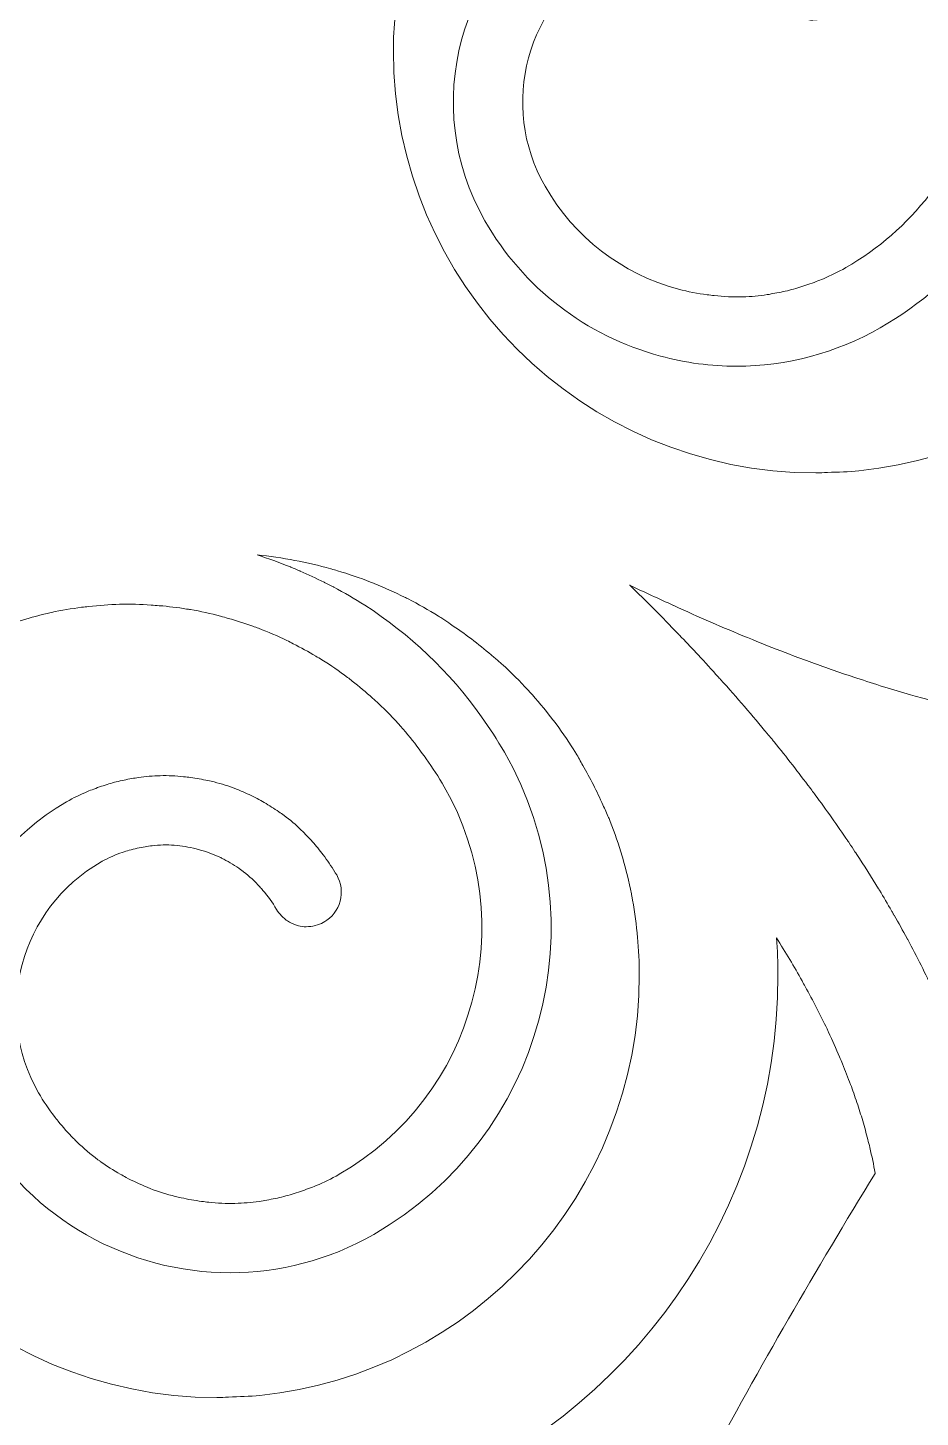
# Model space of a CAD drawing. Header units: millimetres. Extents: x -416 to 1516, y -417 to 43.
# Drawn here: x 455.05 to 467.93, y -61.11 to -41.05 of the extents above; entities that cross this region are included whole.
import ezdxf

# ---------------------------------------------------------------- set-up
doc = ezdxf.new("R2010")
doc.units = ezdxf.units.MM
doc.header["$MEASUREMENT"] = 0
doc.layers.add('Layer 3', color=7, linetype='Continuous')

msp = doc.modelspace()

# ---------------------------------------------------------------- linework, layer by layer
at = {"layer": 'Layer 3', "lineweight": 0}
for points, knots in [([(463.7676437913932, -36.29253618111905), (463.7693232754422, -36.29251464927226), (463.7710027594913, -36.29270843589331), (463.7726391798468, -36.29268690404653), (463.920433776164, -36.29145958877991), (464.0677116081584, -36.2981129294358), (464.2143434847494, -36.30922336237573), (464.2629623947849, -36.31292684002237), (464.3112798589656, -36.31912801189582), (464.3596834505333, -36.324166464043), (464.460840066719, -36.33458787788588), (464.561566045969, -36.34750698595557), (464.6616460698155, -36.36367740288946), (464.7156479415468, -36.37244086453006), (464.7694775585038, -36.38202253634842), (464.8231349206866, -36.39244395019129), (464.9208895050805, -36.41143503905374), (465.0178689429903, -36.43380662786107), (465.1142885528837, -36.45826680580635), (465.1639409915649, -36.47086293617429), (465.2138948761011, -36.48227481496918), (465.2631166778466, -36.49629204722479), (465.3933843508826, -36.5332406963041), (465.5220586672567, -36.5752062656838), (465.6490965632752, -36.62190884135572), (465.6503023466951, -36.62236101013816), (465.6515081301149, -36.6226839878399), (465.6527139135347, -36.62313615662234), (465.6866911677581, -36.63566769144993), (465.7198502118036, -36.64964186001198), (465.7534829564783, -36.66294854132376), (465.7571864341249, -36.66441270690498), (465.7608037843844, -36.66611372280083), (465.7645072620311, -36.66759942022884), (465.8642427763291, -36.70721801830921), (465.9634615263043, -36.74806393165621), (466.0606993463755, -36.7936683831422), (466.1143567085583, -36.81881758018453), (466.1662915229984, -36.84756259563958), (466.2191306750034, -36.87454199965844), (466.2899704509189, -36.9103063971647), (466.3605087809793, -36.94647989975982), (466.4296260091522, -36.98575398829166), (466.4864270209652, -37.01813788585302), (466.5417638671971, -37.05336398718969), (466.5974452229774, -37.08792260127611), (466.660145960809, -37.12659379809804), (466.7225452527856, -37.16588941847667), (466.7836956976487, -37.20742435092071), (466.8401521999132, -37.24583716558124), (466.8952737276772, -37.28629550568615), (466.9503091280541, -37.32701222795244), (467.0079714137385, -37.36960222088884), (467.0649016166323, -37.41320421062404), (467.1209274819611, -37.45827036594046), (467.1754461180152, -37.50221686522418), (467.2291896075851, -37.54732608423417), (467.2820718232837, -37.593641086664), (467.3352985485308, -37.64032213048913), (467.3874917451323, -37.68842427620194), (467.4389959226368, -37.73749535501996), (467.4905862275284, -37.78658796568477), (467.5419612139522, -37.83596049035776), (467.5917859074077, -37.8874000723219), (467.6408785180724, -37.93830135811646), (467.6884638994625, -37.99114051012148), (467.7356617076104, -38.04438876721537), (467.7838499807103, -38.09845523448701), (467.8325119544394, -38.1519618737423), (467.8787192976354, -38.20835378046648), (467.9250988956056, -38.26521938781989), (467.9692822452039, -38.32447503016618), (468.0132502763344, -38.38394599098031), (468.0564431609807, -38.44147908558399), (468.1009710201275, -38.49759107829999), (468.1420537837892, -38.55732042127551), (468.1861510060004, -38.62135613360759), (468.2266739416456, -38.68885847327171), (468.2679289600815, -38.7557579212259), (468.3026813607889, -38.81141774515947), (468.3395438824811, -38.86503204364867), (468.3724445443652, -38.92243594717164), (468.9172863953575, -39.87224877245502), (469.0597410936726, -40.97726314934891), (468.7734536588483, -42.0340461894493), (468.4871662240241, -43.09082922954968), (467.806587610913, -43.97294592854791), (466.8567747856296, -44.5176155247659), (466.8552244926612, -44.51854139417757), (466.8535019449186, -44.51920888142783), (466.8519085882567, -44.52011321899271), (466.7483404052313, -44.57930426579866), (466.6419730821243, -44.63085150699671), (466.5340554660488, -44.67768327374932), (466.4991738742606, -44.69282016203764), (466.4636032633754, -44.70537322871202), (466.4282910346516, -44.71921820619337), (466.3513362142498, -44.74940585538287), (466.273692374751, -44.77711734219235), (466.1951011339938, -44.80106075581484), (466.1550949626713, -44.81324778109391), (466.1149596002682, -44.82463812804201), (466.0745658557036, -44.83518873296559), (465.9949841499943, -44.85603156065135), (465.914713425188, -44.87310631515012), (465.8339259360589, -44.88759724803495), (465.7974940513024, -44.89414292945693), (465.7613205487073, -44.90195898983909), (465.7246302817894, -44.90719122860731), (465.608272181775, -44.92383534617043), (465.4911819989701, -44.93580705298167), (465.3734889244553, -44.93931674400726), (465.373316669681, -44.93933827585405), (465.3732305422939, -44.93933827585405), (465.3731444149067, -44.93933827585405), (465.2351252770289, -44.94338626304922), (465.0965463111347, -44.93505343834427), (464.9580965363212, -44.9208639513144), (464.9250236196629, -44.9174834513695), (464.8919076393109, -44.91350005971468), (464.8587916589589, -44.90906449927742), (464.7202126930648, -44.89043945181029), (464.5818059819449, -44.86589314647788), (464.4446050542448, -44.82870764708397), (463.6250168383038, -44.60684349783387), (462.9408208749332, -44.07888261471934), (462.5182799136673, -43.34232119997292), (461.8478643322377, -42.17374481137617), (462.2531798160774, -40.67736758735791), (463.4215839498999, -40.00695200592829), (463.4268377205148, -40.00391601553191), (463.4324790643719, -40.00219346778929), (463.4377758986805, -39.99922207293326), (463.5317839417343, -39.94657670754929), (463.6288064433376, -39.90474032925029), (463.727206983135, -39.86996639669604), (463.7607105367291, -39.8581238809655), (463.7946016635652, -39.84914510085706), (463.8284497267078, -39.8393265787241), (463.904371018464, -39.81734256315885), (463.980809074543, -39.80016014942617), (464.0578069586384, -39.78820997446171), (464.0909660026839, -39.78306386308062), (464.1240389193423, -39.77701341413465), (464.1572840907749, -39.77367597788331), (464.2639097960434, -39.76306077741938), (464.3708369471669, -39.75856062144178), (464.4767305696447, -39.76633361813037), (464.4770750791932, -39.76635514997716), (464.4773765250482, -39.76631208628359), (464.4777210345968, -39.76633361813037), (464.583873039236, -39.7741927422061), (464.6883455598262, -39.79423889156089), (464.791267787448, -39.81990485292601), (464.8129718890051, -39.82530934646849), (464.8346759905622, -39.83047698969637), (464.8561217099578, -39.83665662972304), (464.9556849694816, -39.86533704963774), (465.0531811717141, -39.90116604268434), (465.146887768913, -39.94610300692007), (465.1619600616609, -39.95331617559231), (465.1762141442312, -39.96212270092648), (465.1910711185113, -39.96974497468759), (465.2765094865455, -40.01360534658418), (465.3586750138687, -40.06420518652379), (465.436964808771, -40.1213076441918), (465.4506590633248, -40.13129842109903), (465.4650423369758, -40.1401049464332), (465.4784782093682, -40.15048329658251), (465.5618495201113, -40.2148850503099), (465.6394502959166, -40.28789954275042), (465.7117973011068, -40.36717980260473), (465.7269557212419, -40.38380238832106), (465.7413820585864, -40.40132931160227), (465.7559806507051, -40.41861938456886), (465.8277247641855, -40.50330413796566), (465.8951625083092, -40.5930704072032), (465.9522649659772, -40.69269826226727), (465.9721603924045, -40.72734300374081), (465.9963621881884, -40.7576813758578), (466.0225449138763, -40.78558664928832), (466.030210251331, -40.79372568737222), (466.0386076715763, -40.80044362356846), (466.0466605822731, -40.80797976994244), (466.0665560087004, -40.82649715817566), (466.0872265816119, -40.8433565942066), (466.1095335748789, -40.85819203663996), (466.1197827339475, -40.86501763207011), (466.129945765629, -40.87134799502426), (466.1406255616333, -40.87737691212345), (466.1638799561587, -40.89051133866096), (466.1879525608619, -40.90134185759271), (466.2128864394364, -40.91057901986254), (466.2227910889565, -40.91423943381562), (466.2322651015409, -40.9186534624061), (466.2423420058353, -40.92168945280248), (466.2777403619462, -40.93234771695997), (466.3139569282349, -40.94007764995499), (466.3509486410078, -40.94270453526249), (466.3509486410078, -40.94270453526249), (466.3509486410078, -40.94270453526249), (466.3509917047014, -40.94270453526249), (466.393064933315, -40.94569746196531), (466.4354396077835, -40.94134802891518), (466.4776420274778, -40.93346737299267), (466.4893553521277, -40.93131418831439), (466.500724167229, -40.92875189854723), (466.5123513644917, -40.92571590815086), (466.5516254530236, -40.91542368538867), (466.5903397135391, -40.9014925805202), (466.627417553699, -40.88097273053618), (466.6301736300873, -40.87948703310816), (466.6331880886369, -40.87925018279355), (466.6358580376379, -40.87769988982519), (466.875464428637, -40.74024057996372), (466.9581467202831, -40.43466061042206), (466.8208596651958, -40.1952264741972), (466.8125914360313, -40.18084320054628), (466.8020408311077, -40.16869923896077), (466.7935572834753, -40.1545097519309), (466.74192391489, -40.06790866417043), (466.6862425591097, -39.98522637252444), (466.6271161078441, -39.90611836744439), (466.6016654649468, -39.87207651768076), (466.5750090386297, -39.8397141519662), (466.5482664849255, -39.80709340409024), (466.4977097086794, -39.74544772675105), (466.4449566840615, -39.68660118949362), (466.3900935384589, -39.63010162353552), (466.3634371121418, -39.60269158258101), (466.3377280870831, -39.57437720406161), (466.3101242595076, -39.54819447837371), (466.2305856174918, -39.47263922801282), (466.1477741347651, -39.4015195380892), (466.061043855924, -39.33636416972441), (466.0371004423015, -39.31840660950755), (466.0117789904849, -39.30307593459818), (465.9873618762332, -39.28593658455907), (465.9181585206733, -39.2372961426767), (465.8473618084514, -39.19160556380357), (465.7744980389384, -39.14951080334318), (465.7409083579572, -39.13011060939186), (465.7071464222017, -39.11150709377151), (465.6728677221235, -39.09352800170787), (465.5968172392866, -39.05362948961931), (465.5192164634813, -39.0175636462581), (465.4401515220948, -38.98472757991431), (465.4152607072139, -38.97439229345856), (465.3911450388172, -38.96231292741341), (465.3659527780813, -38.95268819190149), (465.2635903784758, -38.91352176260356), (465.159074794192, -38.88107326950186), (465.0530089169399, -38.8538354833216), (465.022562885589, -38.84601942293944), (464.9917723446896, -38.84037807908235), (464.9610679311773, -38.83357401549898), (464.8786009579991, -38.81525041388681), (464.7954880294175, -38.8004795669938), (464.7115999543516, -38.789455261441), (464.6784409103061, -38.78510582839087), (464.645540248422, -38.78049801317935), (464.6122089496022, -38.77731129985549), (464.3958569531285, -38.75655459955686), (464.1767488802666, -38.75965518549359), (463.9585451449696, -38.78904615635213), (463.9265488206503, -38.79335252570869), (463.8948970058796, -38.79996280267101), (463.8629868089475, -38.80538882806028), (463.7885727464661, -38.81800649027501), (463.7145893209203, -38.83312184671654), (463.640864277536, -38.85181148972402), (463.6051214118765, -38.86087639721958), (463.569679992072, -38.87065185565898), (463.5341524448804, -38.881159396889), (463.4608149747381, -38.9028204347525), (463.3882526510801, -38.92814188656909), (463.3160779006641, -38.95602562815283), (463.2848997865225, -38.96806193050442), (463.2535494176068, -38.97889244943617), (463.2226296856267, -38.99211300336082), (463.1212146872796, -39.03545661093462), (463.0208332175782, -39.0833434381796), (462.9228202510228, -39.13947696274239), (461.2762368638476, -40.08446665434641), (460.7050400323932, -42.19303734609358), (461.6496852144487, -43.839792988043), (462.2052068614452, -44.80820932894673), (463.1045490378697, -45.50222381445031), (464.1820026508816, -45.79402340205097), (464.5456324793497, -45.89255313292912), (464.91460220582, -45.94112897927113), (465.2813326202248, -45.94112897927113), (465.2813756839184, -45.94112897927113), (465.281418747612, -45.94112897927113), (465.281418747612, -45.94112897927113), (465.2814618113055, -45.94112897927113), (465.2815048749991, -45.94112897927113), (465.2815048749991, -45.94112897927113), (465.2816771297734, -45.94112897927113), (465.2818493845476, -45.94110744742435), (465.2820216393219, -45.94110744742435), (465.2821938940962, -45.94110744742435), (465.2823661488704, -45.94112897927113), (465.2824522762575, -45.94112897927113), (466.0028217422233, -45.94112897927113), (466.7140617051531, -45.75319902055076), (467.3555384845066, -45.38509056795181), (468.5370339811731, -44.70726803122891), (469.3836661966732, -43.6101773739511), (469.7398890698481, -42.29552893677976), (470.0959396882486, -40.98088049960842), (469.9188617803068, -39.60628740099374), (469.2410392435839, -38.42479190432731), (469.1383753981234, -38.24573306648144), (469.0255485209815, -38.07636355968785), (468.9082430197087, -37.91164493179934), (468.9048840516106, -37.90695098920069), (468.9015250835125, -37.90234317398917), (468.8981661154144, -37.89764923139052), (468.897606287398, -37.89687408490633), (468.8970464593817, -37.89609893842215), (468.8964866313653, -37.89532379193797), (468.8782276252935, -37.86987314904069), (468.8602700650766, -37.84425025136914), (468.8417526768434, -37.81914411802038), (468.8412359125206, -37.81847663077011), (468.840805275585, -37.81780914351985), (468.8402885112621, -37.81714165626958), (468.8378769444225, -37.81386881555859), (468.8355515049699, -37.81048831561369), (468.8331399381303, -37.80723700674949), (468.7160066916318, -37.64983920676713), (468.593447419744, -37.49847032388397), (468.4640840842729, -37.3550036287701), (468.4617586448203, -37.35241980715616), (468.4592609505935, -37.35002977216327), (468.456935511141, -37.3474890142429), (468.4565910015925, -37.34710144100081), (468.4562034283504, -37.34671386775872), (468.4558158551083, -37.34632629451662), (468.4424661101029, -37.3315769794704), (468.4284273460005, -37.31777506568262), (468.4149484099145, -37.30317647356387), (468.4140440723496, -37.30220754045865), (468.4130966710912, -37.30130320289377), (468.4122353972199, -37.30033426978854), (468.4074122635406, -37.29536041318171), (468.4026752572483, -37.29038655657488), (468.3979382509561, -37.28532657258092), (468.277101526811, -37.15551106832735), (468.1515277963736, -37.03172448117297), (468.0213893144183, -36.91398834296455), (468.0162216711904, -36.90938052775303), (468.0112262827368, -36.9046650533076), (468.0061447668961, -36.89997111070895), (468.005455747799, -36.89934668715224), (468.004766728702, -36.89870073174876), (468.0040777096049, -36.89805477634528), (467.9888331620827, -36.88440358548497), (467.9743206973511, -36.8699557162937), (467.9589469587481, -36.85645524836088), (467.9586024491996, -36.85613227065914), (467.9582579396511, -36.8558092929574), (467.9579134301026, -36.85548631525565), (467.9558463728114, -36.85363457643233), (467.9538654429074, -36.8516751783751), (467.9517983856163, -36.84984497139856), (467.8084824134298, -36.72418511357407), (467.6595681610799, -36.60672888937383), (467.5065197941477, -36.49566762366809), (467.5037637177595, -36.49366516191729), (467.5009215139842, -36.49179189124719), (467.498165437596, -36.48978942949638), (467.4977778643538, -36.48950951548821), (467.4973902911118, -36.48922960148003), (467.4969596541761, -36.48894968747185), (467.4703462915526, -36.46967868460124), (467.4433884193805, -36.45113976452124), (467.4165166745955, -36.43232093043306), (467.4158276554985, -36.43184722980384), (467.4151386364014, -36.43135199732784), (467.4144496173044, -36.43087829669862), (467.4112629039805, -36.42868204832676), (467.4081623180438, -36.42644273626135), (467.4049756047199, -36.4242464878895), (467.2464150850113, -36.31393883682117), (467.0849262341403, -36.20856197866608), (466.9177529757185, -36.11388644836206), (466.7488571695541, -36.01826351679959), (466.574879847549, -35.9334495723221), (466.3984909587042, -35.85408318508066), (466.3964239014131, -35.85315731566899), (466.3943568441219, -35.85238216918481), (466.3922897868308, -35.85145629977315), (466.3919022135887, -35.85128404499889), (466.391471576653, -35.85111179022463), (466.3910840034109, -35.85093953545037), (466.3444029595858, -35.82998904853069), (466.2971190240507, -35.81110561890217), (466.25000734329, -35.79131785170876), (466.2495767063543, -35.7911455969345), (466.2492321968058, -35.79097334216024), (466.2488015598701, -35.79080108738597), (466.2460454834819, -35.78963836765971), (466.2432894070937, -35.78845411608665), (466.2405333307055, -35.78729139636037), (466.1084139188462, -35.73210527305603), (465.9748303414056, -35.6815269649632), (465.8394380888353, -35.63547034469477), (465.83659588506, -35.63450141158955), (465.8337536812846, -35.6335540103311), (465.8308253501222, -35.63258507722588), (465.8303947131865, -35.6324343542984), (465.8299210125573, -35.63228363137092), (465.829447311928, -35.63213290844344), (465.7800963191019, -35.61542419533998), (465.7311759632113, -35.59796186759912), (465.6814804608366, -35.58248046976227), (465.6813082060623, -35.58243740606871), (465.6811359512881, -35.58235127868158), (465.6809636965138, -35.58230821498801), (465.6796717857068, -35.58192064174592), (465.678466002287, -35.58142540926992), (465.67717409148, -35.58103783602782), (465.4929476104063, -35.52384925097268), (465.3070847089771, -35.47230200977463), (465.1183796037725, -35.43208051998434), (465.5401884822478, -35.3394289832779), (465.9767251439225, -35.28723578667636), (466.425879467812, -35.28719272298279), (466.48298192548, -35.28719272298279), (466.5383187717118, -35.29419057318721), (466.5950336561377, -35.29576239800236), (466.7469623670372, -35.29998263997179), (466.8991494600982, -35.30357845838451), (467.0481498398352, -35.3187584103664), (467.1850493216803, -35.33271104708166), (467.3185037080402, -35.35777411673686), (467.4526040498035, -35.38066246986698), (467.5189221378946, -35.39200975312152), (467.587091964809, -35.39786641544645), (467.652721033803, -35.41132381968571), (467.8275596296794, -35.44719587642587), (467.9984794294414, -35.49348934700892), (468.1675905540736, -35.54402459140817), (468.1902420568891, -35.55078559129797), (468.2139701520438, -35.55476898295279), (468.2365355274721, -35.56178836500399), (470.717004276852, -36.33501851482153), (472.5227510754457, -38.65298641653154), (472.5227510754457, -41.3846456904797), (472.5227510754457, -44.53647742254765), (470.1187634458384, -47.13756757760484), (467.0481498398352, -47.450532970593), (466.8991494600982, -47.46571292257489), (466.7470054307308, -47.4693302728344), (466.5950336561377, -47.47352898295705), (466.5383187717118, -47.47510080777219), (466.4829388617864, -47.48209865797661), (466.4258364041184, -47.48209865797661), (463.0640691659181, -47.48175414842808), (460.3290939875653, -44.74649905606719), (460.3290939875653, -41.3846456904797), (460.3290939875653, -41.2107760277085), (460.3390847644725, -41.0392748680834), (460.3534680381235, -40.8690440874185), (460.3569992609958, -40.82647562632888), (460.361047248191, -40.78403635631996), (460.3655258723218, -40.74170474554495), (460.3832681140709, -40.57349795847763), (460.4053167251765, -40.40654001852371), (460.4365809667051, -40.24266113265973), (460.4483804187421, -40.18047715915097), (460.4638833484257, -40.11964969198953), (460.4776637303667, -40.05815473757782), (460.5185742392541, -39.87498331699644), (460.5649969009178, -39.69383589001265), (460.6219271038116, -39.51725321454681), (460.6599954089236, -39.3995170763384), (460.7015088095208, -39.28337429479191), (460.7463811782162, -39.16886793360092), (460.7977131009465, -39.03793277331464), (460.8546433038402, -38.9098398168037), (460.9145879652835, -38.78346940803538), (460.933277608291, -38.74406612842283), (460.953603671654, -38.70561025006873), (460.9731545885328, -38.66665913923863), (461.0169934285826, -38.57915371391328), (461.0624686889878, -38.49263875353994), (461.1103555162329, -38.40756642690106), (461.1341266750811, -38.36534247535996), (461.1583284708649, -38.32344150152061), (461.1831331583588, -38.28184197353622), (461.2330009155077, -38.19795389847039), (461.2851941121093, -38.11561611637291), (461.3389376016792, -38.03437645846137), (461.3626226331403, -37.99852593356798), (461.3855325181172, -37.96215864435182), (461.4099926960624, -37.92682488378122), (461.5679503240611, -37.6987380308109), (461.7408941174207, -37.48193386555477), (461.9276182927213, -37.27774736251337), (461.9565570947973, -37.24605248404907), (461.9868739350675, -37.21562798454496), (462.0165017562407, -37.18455752963736), (462.0835088634288, -37.11427758173826), (462.151894008811, -37.04531107649292), (462.2221739567101, -36.97826090561124), (462.256883293724, -36.9451233934125), (462.2920232676735, -36.91239498630262), (462.3275077511716, -36.88007568428163), (462.3993379920391, -36.81472652929579), (462.4728907806492, -36.75140136790755), (462.5477354800662, -36.68947577656018), (462.5808945241117, -36.66202267191209), (462.6135368038345, -36.63390208001374), (462.6472987395899, -36.60715952630949), (462.7558192473753, -36.52113979841216), (462.866492939839, -36.43770389212877), (462.9807839825621, -36.35909111952472), (463.2424389846668, -36.31693176352398), (463.5054720249657, -36.29492621611194), (463.7676437913932, -36.29253618111905)], [0, 0, 0, 0, 1, 1, 1, 2, 2, 2, 3, 3, 3, 4, 4, 4, 5, 5, 5, 6, 6, 6, 7, 7, 7, 8, 8, 8, 9, 9, 9, 10, 10, 10, 11, 11, 11, 12, 12, 12, 13, 13, 13, 14, 14, 14, 15, 15, 15, 16, 16, 16, 17, 17, 17, 18, 18, 18, 19, 19, 19, 20, 20, 20, 21, 21, 21, 22, 22, 22, 23, 23, 23, 24, 24, 24, 25, 25, 25, 26, 26, 26, 27, 27, 27, 28, 28, 28, 29, 29, 29, 30, 30, 30, 31, 31, 31, 32, 32, 32, 33, 33, 33, 34, 34, 34, 35, 35, 35, 36, 36, 36, 37, 37, 37, 38, 38, 38, 39, 39, 39, 40, 40, 40, 41, 41, 41, 42, 42, 42, 43, 43, 43, 44, 44, 44, 45, 45, 45, 46, 46, 46, 47, 47, 47, 48, 48, 48, 49, 49, 49, 50, 50, 50, 51, 51, 51, 52, 52, 52, 53, 53, 53, 54, 54, 54, 55, 55, 55, 56, 56, 56, 57, 57, 57, 58, 58, 58, 59, 59, 59, 60, 60, 60, 61, 61, 61, 62, 62, 62, 63, 63, 63, 64, 64, 64, 65, 65, 65, 66, 66, 66, 67, 67, 67, 68, 68, 68, 69, 69, 69, 70, 70, 70, 71, 71, 71, 72, 72, 72, 73, 73, 73, 74, 74, 74, 75, 75, 75, 76, 76, 76, 77, 77, 77, 78, 78, 78, 79, 79, 79, 80, 80, 80, 81, 81, 81, 82, 82, 82, 83, 83, 83, 84, 84, 84, 85, 85, 85, 86, 86, 86, 87, 87, 87, 88, 88, 88, 89, 89, 89, 90, 90, 90, 91, 91, 91, 92, 92, 92, 93, 93, 93, 94, 94, 94, 95, 95, 95, 96, 96, 96, 97, 97, 97, 98, 98, 98, 99, 99, 99, 100, 100, 100, 101, 101, 101, 102, 102, 102, 103, 103, 103, 104, 104, 104, 105, 105, 105, 106, 106, 106, 107, 107, 107, 108, 108, 108, 109, 109, 109, 110, 110, 110, 111, 111, 111, 112, 112, 112, 113, 113, 113, 114, 114, 114, 115, 115, 115, 116, 116, 116, 117, 117, 117, 118, 118, 118, 119, 119, 119, 120, 120, 120, 121, 121, 121, 122, 122, 122, 123, 123, 123, 124, 124, 124, 125, 125, 125, 126, 126, 126, 127, 127, 127, 128, 128, 128, 129, 129, 129, 130, 130, 130, 131, 131, 131, 132, 132, 132, 133, 133, 133, 134, 134, 134, 135, 135, 135, 136, 136, 136, 137, 137, 137, 138, 138, 138, 139, 139, 139, 140, 140, 140, 141, 141, 141, 142, 142, 142, 143, 143, 143, 144, 144, 144, 145, 145, 145, 146, 146, 146, 147, 147, 147, 148, 148, 148, 149, 149, 149, 150, 150, 150, 151, 151, 151, 152, 152, 152, 153, 153, 153, 154, 154, 154, 155, 155, 155, 156, 156, 156, 157, 157, 157, 158, 158, 158, 159, 159, 159, 160, 160, 160, 161, 161, 161, 162, 162, 162, 163, 163, 163, 164, 164, 164, 165, 165, 165, 166, 166, 166, 167, 167, 167, 168, 168, 168, 169, 169, 169, 170, 170, 170, 171, 171, 171, 172, 172, 172, 173, 173, 173, 174, 174, 174, 174]), ([(453.8226005267354, -50.10517282859905), (453.8485248702618, -50.0955911567807), (453.8743630864012, -50.08516974293781), (453.899167773895, -50.07093719221438), (453.9068331113497, -50.06654469547069), (453.9147568309658, -50.06292734521117), (453.9224221684204, -50.05857791216105), (454.0519146949723, -49.98513278278487), (454.1836465335895, -49.9194606500973), (454.3165410919331, -49.85818101415342), (454.3527576582217, -49.84147230104995), (454.3889311608169, -49.82461286501901), (454.4253630455734, -49.80880848948043), (454.562607036967, -49.74927293312596), (454.701099875474, -49.69503421108006), (454.8409276884817, -49.64807325324674), (454.8699526179449, -49.63834085850091), (454.8992359295695, -49.63024488411057), (454.9283469864199, -49.62102925368753), (455.0549111818092, -49.58100155051829), (455.1822505236827, -49.54588310841552), (455.3102358209598, -49.51588924584706), (455.3384856039389, -49.50925743703796), (455.3666061958372, -49.50152750404293), (455.3949421062034, -49.49539092770983), (455.5392916070354, -49.4641051543344), (455.6844162543515, -49.43979569931661), (455.8297562201354, -49.42099839707522), (455.8637334743588, -49.41658436848474), (455.8976676648884, -49.41305314561236), (455.9316879828053, -49.40930660427215), (456.0805161077681, -49.39302852810435), (456.229430360118, -49.38084150282527), (456.3782154213872, -49.37735334364645), (456.379722650662, -49.37731027995289), (456.3812298799368, -49.37715955702541), (456.3827371092116, -49.37711649333185), (456.5331155271428, -49.37371446154016), (456.6830202444447, -49.37914048692943), (456.832494324811, -49.38859296766709), (456.8722851776656, -49.39109066189389), (456.9119899031331, -49.39434197075809), (456.9516946286006, -49.39776553439656), (457.0830388939758, -49.40904822211075), (457.2138663950282, -49.42459421548794), (457.3437895585157, -49.44563082979475), (457.3631251569266, -49.44875294757826), (457.3826760738054, -49.45064775009514), (457.4019686085228, -49.45398518634648), (457.5482129118716, -49.47934970185663), (457.6929069222521, -49.51218576820042), (457.8363951492128, -49.54969424529608), (457.8730854161307, -49.55929744896121), (457.9094742371936, -49.57004184050584), (457.9459491856438, -49.58042019065515), (458.0659246359176, -49.61456969965269), (458.1846943027716, -49.6527671958454), (458.3019998040443, -49.69533565693501), (458.3291299309906, -49.70515417906797), (458.3566045674855, -49.71378844962788), (458.3835624396576, -49.72405914054329), (458.5221414055518, -49.77691982439509), (458.658437995687, -49.83606780750747), (458.7924091463696, -49.90055568862199), (458.8229843688012, -49.91528347182143), (458.8529136358293, -49.93143235690854), (458.8832735397931, -49.94676303181791), (458.9939041685632, -50.00270276975965), (459.1027261222035, -50.062647431203), (459.2094379548591, -50.12646782506725), (459.2387212664838, -50.14395168465489), (459.2683490876569, -50.16068192960514), (459.297287889733, -50.17874714905592), (459.4243257857516, -50.25811353629736), (459.5485214779948, -50.34269063046024), (459.6690136925914, -50.43323204618196), (459.691363749552, -50.45002688667256), (459.7127664052541, -50.46830742459117), (459.7348580800533, -50.48551137017063), (459.8360577599325, -50.56416720646824), (459.93445829973, -50.64700022104171), (460.0302319542199, -50.73353671326183), (460.058180291344, -50.75877203769129), (460.0863439469359, -50.783684384419), (460.1137755197372, -50.80956566425194), (460.225224358685, -50.91472720393919), (460.3334434206154, -51.02413051744266), (460.4362364571566, -51.1400795123681), (460.4478636544193, -51.15317087521205), (460.45850038673, -51.16731729854835), (460.469998392912, -51.180537852473), (460.5615518054325, -51.28591471062808), (460.6487127212094, -51.39624389354321), (460.7326007962752, -51.5101258311775), (460.7563288914299, -51.54238053765815), (460.7799708591974, -51.5747644352195), (460.8030529989485, -51.60768662895042), (460.8942619019206, -51.73776051536538), (460.9822840915687, -51.87125796541881), (461.0628131985364, -52.01173173382988), (462.1876368744705, -53.97216331971129), (461.5077472804564, -56.48208763549007), (459.547315694575, -57.60691131142413), (459.5457654016066, -57.60779411714223), (459.5441720449447, -57.60841854069893), (459.5426217519764, -57.60930134641703), (459.4355223460786, -57.67049485497378), (459.3259252459541, -57.72309715666419), (459.2151223624098, -57.7705533469735), (459.179207241976, -57.78594861742322), (459.1427753572195, -57.79854474779116), (459.1065587909308, -57.81249738450642), (459.02792448648, -57.84281422477662), (458.9487303540129, -57.87054724343288), (458.8688902661422, -57.89423227489397), (458.8283242668033, -57.90626857724556), (458.7875860126903, -57.91750820126619), (458.7467616311901, -57.92784348772194), (458.6660172057545, -57.94827721031883), (458.5848421433833, -57.96489979603516), (458.5034517625443, -57.97880936905685), (458.4668476230135, -57.98505360462387), (458.4303296108699, -57.99263281469142), (458.3935962802584, -57.99758513945147), (458.2770228617762, -58.01328185575614), (458.1601479974391, -58.02424156576859), (458.0434453878763, -58.02693304661644), (458.0432300694085, -58.02693304661644), (458.0430147509406, -58.02697611031), (458.0427563687792, -58.02697611031), (457.9158907275349, -58.02981831408534), (457.7895418506134, -58.02254054987274), (457.6638819927889, -58.01035352459368), (457.6298616748721, -58.00708068388269), (457.5960997391166, -58.00232214574368), (457.562251675974, -57.99795118084678), (457.4627745438374, -57.98507513647066), (457.3641156218786, -57.96763434057658), (457.2664041011782, -57.94552113393063), (457.2384988277477, -57.93921230282326), (457.2103351721558, -57.93408772328895), (457.1826021534995, -57.9270252775442), (457.0594830535954, -57.89567490862842), (456.9380434377404, -57.85792958121815), (456.8194460256606, -57.8121528749579), (456.8041584144448, -57.8062531489394), (456.7895167586325, -57.79880312995255), (456.7743583384974, -57.79268808546623), (456.6708762828592, -57.7508947708608), (456.5697196666736, -57.70322326208365), (456.4708454262469, -57.65066402408681), (456.4430262802035, -57.63591470904058), (456.4154655163215, -57.62067016151835), (456.3880770072138, -57.6050811044476), (456.2890735757064, -57.54860307033628), (456.1925678384258, -57.4873234343924), (456.0995502603241, -57.4200579450429), (456.0880091904485, -57.41168205664439), (456.0757360377823, -57.40442582427858), (456.0642380316003, -57.3958776811058), (455.9592487466873, -57.31767401359063), (455.8590825954536, -57.23186960416113), (455.763481195738, -57.14005780947922), (455.7462987820053, -57.12358594669037), (455.7302360243053, -57.10571451386063), (455.7134411838147, -57.08881201413612), (455.6354097710738, -57.01037149630634), (455.5611679633667, -56.92717244033756), (455.4908018880805, -56.83960241947187), (455.4726290093957, -56.8170155121967), (455.4541977485497, -56.79475158262327), (455.4365846978813, -56.77158331548497), (455.3548928711874, -56.66398867711126), (455.2776366049306, -56.55163550059854), (455.2086485678385, -56.43144473185689), (454.5382329864088, -55.26286834326014), (454.9433762154742, -53.76666337401614), (456.111952604071, -53.09624779258652), (456.117206374686, -53.09321180219015), (456.1228477185431, -53.09148925444752), (456.1281445528517, -53.0885178595915), (456.2221095322118, -53.03587249420752), (456.3190889701216, -52.99403611590852), (456.417403382532, -52.95928371520106), (456.450906936126, -52.94744119947051), (456.4848411266557, -52.93841935566851), (456.5186891897983, -52.92860083353555), (456.5945674178609, -52.90663834981709), (456.671091601327, -52.8894559360844), (456.7480033580352, -52.87750576111994), (456.7811624020808, -52.87235964973885), (456.814149191352, -52.86630920079288), (456.8473943627847, -52.86297176454154), (456.9540200680532, -52.85233503223083), (457.0609041554831, -52.84785640810001), (457.1667977779609, -52.85562940478861), (457.1671422875095, -52.85565093663539), (457.1674437333644, -52.85560787294182), (457.1677882429129, -52.85562940478861), (457.2739833112458, -52.86348852886433), (457.3784558318359, -52.88353467821913), (457.4814211231514, -52.90920063958424), (457.5030821610149, -52.91460513312673), (457.5247862625719, -52.91979430820138), (457.5462319819677, -52.92595241638127), (457.6458383051849, -52.95463283629597), (457.7433775711111, -52.99048336118936), (457.8370841683098, -53.03542032542508), (457.8520703336707, -53.04259043040376), (457.8663674799345, -53.05141848758471), (457.8811383268275, -53.05899769765226), (457.9667058859424, -53.10285806954884), (458.0489575406527, -53.15350097318202), (458.1273334629421, -53.21066802639039), (458.1409415901089, -53.22061573960404), (458.1553248637598, -53.22942226493821), (458.1686746087651, -53.23975755139396), (458.2520889832018, -53.30415930512135), (458.3297328227006, -53.37719532940865), (458.4021228915844, -53.45651865295653), (458.4172813117195, -53.47314123867286), (458.4316645853704, -53.4906250982605), (458.4462631774891, -53.50787210753353), (458.5180072909695, -53.59255686093033), (458.5854880987868, -53.68234466201465), (458.6426336201484, -53.7819940489255), (458.6625290465757, -53.81661725855226), (458.6867308423596, -53.84695563066925), (458.7129135680475, -53.87483937225299), (458.720492778115, -53.88291381479655), (458.7288471346668, -53.88961021914599), (458.73685698167, -53.89710330182641), (458.7567954717908, -53.91568528559998), (458.7775952357831, -53.93265238086484), (458.7999883564372, -53.94753088699176), (458.8100652607315, -53.95427035503478), (458.8201421650259, -53.96053612244858), (458.8306497062559, -53.96647891216063), (458.854033291862, -53.97969946608528), (458.8782350876459, -53.99059458055739), (458.9032550936075, -53.99987480652077), (458.913116679434, -54.00351368862707), (458.9225045646314, -54.0078631216772), (458.9325384052322, -54.01087758022679), (458.9679367613431, -54.0215143125375), (459.0041102639382, -54.02928730922609), (459.0411450404047, -54.0319141945336), (459.0411450404047, -54.0319141945336), (459.0411450404047, -54.0319141945336), (459.0411881040982, -54.0319141945336), (459.0831752053247, -54.03490712123641), (459.1256360071804, -54.03055768818628), (459.1677522994876, -54.02269856411056), (459.1796378789117, -54.02052384758549), (459.1910928214002, -54.01789696227799), (459.20280614605, -54.01483944003483), (459.2420802345819, -54.00452568542586), (459.2807944950974, -53.99059458055739), (459.3179153989509, -53.97011779426693), (459.3206284116455, -53.96861056499213), (459.3236859338887, -53.96837371467752), (459.3263989465834, -53.96682342170916), (459.5658330828082, -53.82936411184769), (459.6485153744542, -53.52378414230603), (459.511228319367, -53.28417775130691), (459.5029600902024, -53.2697729458092), (459.4923664215852, -53.25760745237692), (459.4839259376464, -53.24339643350026), (459.4322925690612, -53.15692453682049), (459.3767404043616, -53.07437143625519), (459.3176570167896, -52.99537109040905), (459.292034119118, -52.96115698587116), (459.2652485017202, -52.92860083353555), (459.2383767569352, -52.89582936273212), (459.1879922354634, -52.83444206755432), (459.1354545293134, -52.77585391245829), (459.0808497658722, -52.7195911968148), (459.0540641484744, -52.6920304329328), (459.028225932335, -52.66358686333271), (459.0004929136787, -52.63727494656411), (458.9210834627437, -52.56182735543715), (458.8383581074041, -52.490858388441), (458.7517139559501, -52.42576761561656), (458.7274690964726, -52.40757320508508), (458.7018031351076, -52.39202721170789), (458.6770845750009, -52.37467254320094), (458.6082257289895, -52.32629048347997), (458.5378165900096, -52.28083675492145), (458.4653834574323, -52.23895731292888), (458.4314923305961, -52.21940639605009), (458.3975150763729, -52.20067368934905), (458.3629779941332, -52.18254387435792), (458.2871858934577, -52.14277455335007), (458.2098004361203, -52.10683790106955), (458.1309508132017, -52.0740879621129), (458.10593080724, -52.0636880801168), (458.0817290114562, -52.05158718222486), (458.0564506233331, -52.04189785117259), (457.9540882237276, -52.00273142187466), (457.8495295757503, -51.9702398650794), (457.7434636984982, -51.94300207889914), (457.7130176671473, -51.93518601851698), (457.6822271262479, -51.92956620650666), (457.6515227127356, -51.92274061107651), (457.5692279943317, -51.90443854131112), (457.4863303842179, -51.88971075811168), (457.4026145639262, -51.87868645255888), (457.3691540740258, -51.87431548766197), (457.3359950299803, -51.8696430769101), (457.3023192216119, -51.86643483173946), (457.1906120005027, -51.85571197204163), (457.0783880150707, -51.84925241800678), (456.9655611379288, -51.85177164408037), (456.9655611379288, -51.85177164408037), (456.9654750105416, -51.85177164408037), (456.9654750105416, -51.85177164408037), (456.8599689613059, -51.8541186153797), (456.754376784683, -51.86398020120622), (456.6489568628343, -51.87819122008288), (456.6170897295958, -51.88247605759265), (456.5855240422122, -51.88904327086141), (456.5536999726672, -51.8944477644039), (456.4791997827986, -51.90708695846541), (456.4050871661722, -51.92224537860051), (456.3311898680136, -51.94097808530156), (456.2954900660476, -51.95002146095034), (456.2600917099367, -51.95979691938973), (456.2246502901322, -51.97028292877296), (456.1512266926028, -51.99198703033004), (456.0785351778641, -52.01737307768697), (456.0062312363674, -52.04532141481106), (455.9751823133066, -52.05733618531587), (455.9440041991651, -52.06805904501371), (455.9132567219592, -52.08123653524479), (455.8117125325315, -52.12462320651215), (455.7112879991365, -52.1725530974507), (455.613188905194, -52.22877274940061), (453.9664332632445, -53.17376244100465), (453.3952364317901, -55.28216087797755), (454.3400538686199, -56.92908877470123), (455.1117552573158, -58.2738817973685), (456.5228663680742, -59.02766868954117), (457.972390293493, -59.02766868954117), (457.9724333571866, -59.02766868954117), (457.9724764208802, -59.02766868954117), (457.9724764208802, -59.02766868954117), (457.9725194845738, -59.02766868954117), (457.9725625482673, -59.02766868954117), (457.9725625482673, -59.02766868954117), (457.9727348030415, -59.02766868954117), (457.9729070578158, -59.02764715769439), (457.9730793125901, -59.02764715769439), (457.9732515673643, -59.02764715769439), (457.9734238221386, -59.02766868954117), (457.9735099495257, -59.02766868954117), (458.6782042310336, -59.02766868954117), (459.3920280155774, -58.84955725295375), (460.0459071386778, -58.47438635461005), (462.4846902326861, -57.07516082327582), (463.330461174315, -53.95269853021964), (461.931407897755, -51.51408769098553), (461.8293469440045, -51.33614850917238), (461.7197067801864, -51.16522870941043), (461.6031764253979, -51.00147901462714), (461.1372272610178, -50.34648023549402), (460.5609489137227, -49.8060954767858), (459.9149935102383, -49.38954036892553), (459.7696104807607, -49.29581223987995), (459.6197488271524, -49.21048153107967), (459.4677339888657, -49.1293925960956), (459.4652362946389, -49.12805762159506), (459.4627386004121, -49.12687337002201), (459.4602409061853, -49.12555992736826), (459.4597672055561, -49.12530154520687), (459.4592504412333, -49.12508622673904), (459.4587767406041, -49.12482784457764), (459.4207084354921, -49.10456637675502), (459.3820803023637, -49.0857906063604), (459.3436244240096, -49.06632581686874), (459.3428492775254, -49.06593824362665), (459.3420741310412, -49.06555067038456), (459.3412989845571, -49.06516309714247), (459.3376816342976, -49.06335442201271), (459.3341504114252, -49.06152421503618), (459.3305330611656, -49.05971553990642), (459.2168449101524, -49.0026130822384), (459.1018648483322, -48.94902031559599), (458.9851622387694, -48.89895877182595), (458.9815448885099, -48.89738694701081), (458.9778414108632, -48.89585818588922), (458.9741379332166, -48.8942648292273), (458.9735350415066, -48.89400644706591), (458.9729321497967, -48.89376959675129), (458.9723723217804, -48.8935112145899), (458.931763258748, -48.87619960977652), (458.8915417689577, -48.85826358140643), (458.8506312600704, -48.84179171861759), (458.850372877909, -48.84166252753689), (458.850071432054, -48.84155486830298), (458.849769986199, -48.84142567722228), (458.8480474384564, -48.84071512627845), (458.8463248907138, -48.8398969161007), (458.844516215584, -48.83918636515686), (458.6854389315526, -48.77543056683296), (458.52489748194, -48.71602420155919), (458.3614277011649, -48.66529517053888), (458.5453958000772, -48.68277903012653), (458.7266078226014, -48.70947852013721), (458.9054944056729, -48.74300360557805), (459.0813665301949, -48.77648562732532), (459.2544825783287, -48.8178483049951), (459.4248856137679, -48.86564900485294), (459.4274263716883, -48.86635955579678), (459.4300532569958, -48.86679019273243), (459.4325940149162, -48.86750074367626), (459.4629539188799, -48.87602735500226), (459.4933568865373, -48.88444630709434), (459.5235445357268, -48.89342508720276), (459.68481806813, -48.9416133603027), (459.8436800336936, -48.99544297725973), (459.9990538400784, -49.05633503996152), (460.0175281646181, -49.06367739971446), (460.0358302343834, -49.0715149919434), (460.0541753678424, -49.07920186124487), (460.202917365418, -49.13918958638178), (460.3488171592184, -49.20475405983544), (460.4915302396948, -49.27589528160585), (460.5081528254112, -49.28388359676227), (460.5247323474339, -49.29172118899122), (460.5411396146824, -49.29994635446225), (460.6910873956779, -49.37638441054123), (460.8371594442526, -49.45943274358253), (460.9796572062612, -49.54760565615815), (461.0015766262861, -49.56123531517166), (461.0234099189238, -49.57518795188692), (461.0451570841745, -49.58911905675541), (461.0830531345122, -49.61325625699894), (461.1185376180103, -49.64070936164703), (461.1558738403317, -49.66564324022152), (461.3597804293649, -49.80165991634854), (461.5544283242816, -49.94973442667393), (461.7400328435494, -50.10863945593108), (461.7788762951456, -50.14192769105731), (461.8199590588072, -50.17271823195673), (461.8580273639192, -50.2069538683414), (461.8751667139583, -50.22232760694433), (461.8922630003038, -50.23774440924082), (461.9093162229559, -50.25324733892445), (462.034416252764, -50.36850731475283), (462.155166849522, -50.48835357394596), (462.2703191661165, -50.61360432668157), (462.2781567583454, -50.62228166093505), (462.2858651594937, -50.63106665442244), (462.2935735606419, -50.63987317975661), (462.4064004377838, -50.76406887199986), (462.5141888627786, -50.89287237945464), (462.6166373897712, -51.02606838365311), (462.6240012813709, -51.03528401407615), (462.6312790455835, -51.04456424003955), (462.6385137461025, -51.0538875296965), (462.7422111202085, -51.19037790645275), (462.8397934498283, -51.33173448058191), (462.9319066903651, -51.47683759605128), (462.9425434226758, -51.49374009577578), (462.953137091293, -51.5107502547342), (462.9635585051359, -51.5277819455394), (462.9991721797147, -51.58509972167525), (463.0298335295333, -51.64558267928817), (463.0635524015952, -51.70414930253742), (463.1695752151538, -51.88820352883688), (463.2659517613537, -52.07794216268702), (463.3526820401948, -52.2733867359346), (463.380027485609, -52.33509700881414), (463.410559644347, -52.39504167025748), (463.4359672235507, -52.45780700362938), (463.4438048157797, -52.47699187911287), (463.4515993443151, -52.49621981828992), (463.4593077454633, -52.5155338848541), (463.5232142667147, -52.67848690130641), (463.5809626797862, -52.84451897184867), (463.6308735006288, -53.01393154233583), (463.6334142585491, -53.02297491798462), (463.6358688890824, -53.03203982548018), (463.6383235196156, -53.04110473297575), (463.6872008118126, -53.2100220709869), (463.7289725945712, -53.3818892720073), (463.7632512946495, -53.55644795387555), (463.7652322245535, -53.56570664799217), (463.7672131544575, -53.57498687395555), (463.7691079569744, -53.58426709991895), (463.8027837653427, -53.75985931043277), (463.8280190897722, -53.93835832026228), (463.8461919684569, -54.11890285553616), (463.848259025748, -54.13978874691549), (463.8500246371842, -54.16067463829481), (463.851833312314, -54.18156052967414), (463.8682405795625, -54.36341850760176), (463.8781452290826, -54.54712822435271), (463.8781452290826, -54.73318491240298), (463.8781452290826, -57.88501664447093), (461.4741575994752, -60.48610679952812), (458.4035439934721, -60.79907219251628), (458.254543613735, -60.81425214449817), (458.1023995843677, -60.81786949475768), (457.9504278097746, -60.82206820488033), (457.8937129253487, -60.82364002969548), (457.8383330154232, -60.83063787989989), (457.7812305577552, -60.83063787989989), (454.4194633195549, -60.83029337035136), (451.6843158864279, -58.09503827799048), (451.6843158864279, -54.73318491240298), (451.6843158864279, -52.8821997037186), (452.5163064461157, -51.22437669252281), (453.8226005267354, -50.10517282859905)], [0, 0, 0, 0, 1, 1, 1, 2, 2, 2, 3, 3, 3, 4, 4, 4, 5, 5, 5, 6, 6, 6, 7, 7, 7, 8, 8, 8, 9, 9, 9, 10, 10, 10, 11, 11, 11, 12, 12, 12, 13, 13, 13, 14, 14, 14, 15, 15, 15, 16, 16, 16, 17, 17, 17, 18, 18, 18, 19, 19, 19, 20, 20, 20, 21, 21, 21, 22, 22, 22, 23, 23, 23, 24, 24, 24, 25, 25, 25, 26, 26, 26, 27, 27, 27, 28, 28, 28, 29, 29, 29, 30, 30, 30, 31, 31, 31, 32, 32, 32, 33, 33, 33, 34, 34, 34, 35, 35, 35, 36, 36, 36, 37, 37, 37, 38, 38, 38, 39, 39, 39, 40, 40, 40, 41, 41, 41, 42, 42, 42, 43, 43, 43, 44, 44, 44, 45, 45, 45, 46, 46, 46, 47, 47, 47, 48, 48, 48, 49, 49, 49, 50, 50, 50, 51, 51, 51, 52, 52, 52, 53, 53, 53, 54, 54, 54, 55, 55, 55, 56, 56, 56, 57, 57, 57, 58, 58, 58, 59, 59, 59, 60, 60, 60, 61, 61, 61, 62, 62, 62, 63, 63, 63, 64, 64, 64, 65, 65, 65, 66, 66, 66, 67, 67, 67, 68, 68, 68, 69, 69, 69, 70, 70, 70, 71, 71, 71, 72, 72, 72, 73, 73, 73, 74, 74, 74, 75, 75, 75, 76, 76, 76, 77, 77, 77, 78, 78, 78, 79, 79, 79, 80, 80, 80, 81, 81, 81, 82, 82, 82, 83, 83, 83, 84, 84, 84, 85, 85, 85, 86, 86, 86, 87, 87, 87, 88, 88, 88, 89, 89, 89, 90, 90, 90, 91, 91, 91, 92, 92, 92, 93, 93, 93, 94, 94, 94, 95, 95, 95, 96, 96, 96, 97, 97, 97, 98, 98, 98, 99, 99, 99, 100, 100, 100, 101, 101, 101, 102, 102, 102, 103, 103, 103, 104, 104, 104, 105, 105, 105, 106, 106, 106, 107, 107, 107, 108, 108, 108, 109, 109, 109, 110, 110, 110, 111, 111, 111, 112, 112, 112, 113, 113, 113, 114, 114, 114, 115, 115, 115, 116, 116, 116, 117, 117, 117, 118, 118, 118, 119, 119, 119, 120, 120, 120, 121, 121, 121, 122, 122, 122, 123, 123, 123, 124, 124, 124, 125, 125, 125, 126, 126, 126, 127, 127, 127, 128, 128, 128, 129, 129, 129, 130, 130, 130, 131, 131, 131, 132, 132, 132, 133, 133, 133, 134, 134, 134, 135, 135, 135, 136, 136, 136, 137, 137, 137, 138, 138, 138, 139, 139, 139, 140, 140, 140, 141, 141, 141, 142, 142, 142, 143, 143, 143, 144, 144, 144, 145, 145, 145, 146, 146, 146, 147, 147, 147, 148, 148, 148, 149, 149, 149, 150, 150, 150, 151, 151, 151, 152, 152, 152, 153, 153, 153, 154, 154, 154, 155, 155, 155, 156, 156, 156, 157, 157, 157, 158, 158, 158, 159, 159, 159, 160, 160, 160, 161, 161, 161, 162, 162, 162, 163, 163, 163, 164, 164, 164, 165, 165, 165, 166, 166, 166, 167, 167, 167, 168, 168, 168, 169, 169, 169, 170, 170, 170, 171, 171, 171, 171]), ([(468.8202208300606, -50.94747714289585), (469.1097380419023, -51.01196502401037), (469.3939153557418, -51.06437353907974), (469.6752074021124, -51.11066700966278), (469.7504827384652, -51.1230478215629), (469.8245953550916, -51.13310319401047), (469.899310863428, -51.14417056325684), (470.1137680573848, -51.17597310095505), (470.3252969201791, -51.20215582664294), (470.5341988976659, -51.22282639955444), (470.6083115142924, -51.23016875930738), (470.6827255767738, -51.23824320185094), (470.7561491743032, -51.24416445971621), (471.0291299278156, -51.26614847528146), (471.2987086495365, -51.28167293681187), (471.5607942885769, -51.28358927117554), (470.4736944082063, -52.73871147675794), (469.4489076924251, -54.24309854777941), (468.4543516895271, -55.76841457387378), (468.3563817866653, -55.50077371836343), (468.2454066483467, -55.23069976416663), (468.1214693382648, -54.95845109344476), (468.0099343719298, -54.71322489043532), (467.8853941701381, -54.46608235306221), (467.7524134844074, -54.21784169150317), (467.7506048092777, -54.21448272340506), (467.7484516245993, -54.21105915976659), (467.7466429494696, -54.20770019166847), (467.7459539303725, -54.20632215347437), (467.7450926565012, -54.20492258343349), (467.7443175100171, -54.20354454523939), (467.7438868730814, -54.20276939875521), (467.7434131724522, -54.2020157841178), (467.7430255992101, -54.20124063763362), (467.6837699568638, -54.09039469039571), (467.6172796139985, -53.97877359667362), (467.5540621118441, -53.86745394880649), (467.5527271373436, -53.86512850935394), (467.5514352265366, -53.8628030699014), (467.5501002520361, -53.86047763044886), (467.5472580482608, -53.85552530568881), (467.5445880992597, -53.85057298092876), (467.5417458954844, -53.84562065616871), (467.533649921094, -53.83164648760667), (467.5260707110265, -53.81771538273819), (467.5180608640233, -53.80374121417614), (467.4606138968068, -53.70439327312025), (467.4048894773328, -53.60530371422576), (467.3442557967924, -53.50563279546812), (467.3415858477914, -53.50130489426478), (467.3385713892418, -53.49691239752108), (467.3359014402407, -53.49258449631773), (467.3349540389822, -53.49101267150259), (467.3339205103367, -53.48946237853423), (467.3329731090782, -53.48789055371908), (467.3322840899812, -53.48672783399281), (467.3314658798034, -53.48556511426654), (467.3307337970128, -53.48440239454027), (467.2305676457792, -53.31914547048219), (467.1238988768171, -53.1535225050288), (467.0151199868704, -52.98753349818011), (467.0139142034506, -52.98570329120357), (467.0128376111114, -52.98387308422703), (467.0116318276915, -52.98204287725049), (467.0095647704004, -52.9788992276202), (467.0076699678835, -52.97575557798991), (467.0056029105924, -52.97261192835962), (467.0004352673645, -52.96473127243711), (466.9957843884594, -52.95693674390174), (466.9906167452315, -52.94905608797922), (466.9625392170267, -52.90657375427674), (466.9345478162091, -52.86419907980817), (466.9058673962944, -52.82167368241211), (466.9019916638735, -52.81594621116788), (466.8975130397426, -52.81015414438331), (466.8936373073217, -52.80442667313908), (466.8921731417405, -52.80223042476723), (466.890536721385, -52.80005570824217), (466.8889864284167, -52.79785945987032), (466.8882974093196, -52.79686899491831), (466.887565326529, -52.79590006181309), (466.8869193711255, -52.79490959686107), (466.7363686984201, -52.57160281387654), (466.5783249430343, -52.34814530796452), (466.4127019775809, -52.12410644218937), (466.4115823215482, -52.12259921291457), (466.4106349202897, -52.12111351548656), (466.409515264257, -52.11960628621176), (466.4077927165144, -52.117302378606), (466.4063285509332, -52.1150415346938), (466.4046060031905, -52.11273762708804), (466.3875527805386, -52.08965548733687), (466.3700689209509, -52.0665733475857), (466.3528434435246, -52.04349120783452), (466.3506902588464, -52.04051981297849), (466.3481925646196, -52.03756994996925), (466.3459532525542, -52.03459855511322), (466.3446613417472, -52.03283294367703), (466.3431541124724, -52.03108886408762), (466.3418191379719, -52.02932325265143), (466.1761100451313, -51.80786820849022), (466.004630417353, -51.58656388725648), (465.8244519234744, -51.36495812016778), (465.8234183948289, -51.36375233674794), (465.8226001846512, -51.36254655332811), (465.8216097196992, -51.36134076990827), (465.8199732993436, -51.35940290369782), (465.8186813885367, -51.35748656933415), (465.8170449681812, -51.3555487031237), (465.8132553631474, -51.35094088791217), (465.8099825224364, -51.34631154085387), (465.8062790447898, -51.34170372564235), (465.8061929174027, -51.341639130102), (465.8061929174027, -51.34159606640844), (465.8061067900155, -51.34153147086808), (465.8059345352412, -51.34127308870669), (465.8056761530798, -51.34099317469852), (465.8055038983056, -51.34073479253712), (465.7837136693614, -51.31409989806679), (465.760459274836, -51.28750806729001), (465.7384967911175, -51.26087317281967), (465.7364297338264, -51.25828935120573), (465.7340181669866, -51.2557055295918), (465.7318649823084, -51.25312170797786), (465.7303577530336, -51.25129150100132), (465.728635205291, -51.24946129402478), (465.7271279760162, -51.24763108704824), (465.5114649986395, -50.98604068048387), (465.2866294545334, -50.72490244270193), (465.0514586239715, -50.46397952338782), (465.0502528405517, -50.46260148519372), (465.049133184519, -50.4612449788464), (465.0479274010992, -50.4598669406523), (465.0465493629051, -50.45833817953072), (465.0452574520981, -50.45678788656236), (465.043879413904, -50.45525912544078), (465.036041821675, -50.44651719564696), (465.0286348663818, -50.43779679769992), (465.0207972741528, -50.4290548679061), (464.9245929827272, -50.322192312323), (464.8279580543659, -50.21541588412705), (464.7286531770036, -50.10876864701178), (464.7227103872916, -50.10243828405763), (464.7165092154181, -50.09610792110349), (464.7105664257061, -50.08977755814934), (464.708585495802, -50.08766743716463), (464.706604565898, -50.08557884802669), (464.704623635994, -50.08346872704197), (464.7031594704128, -50.08189690222683), (464.7016091774444, -50.08034660925847), (464.7001450118632, -50.07877478444333), (464.6198742870569, -49.99331488456234), (464.5395174348634, -49.90802723945563), (464.4572227164595, -49.82276112619569), (464.4560599967332, -49.82157687462264), (464.4549403407005, -49.8203710912028), (464.4538206846678, -49.81918683962975), (464.4519258821509, -49.81722744157251), (464.4501172070212, -49.81528957536206), (464.4482224045043, -49.81333017730482), (464.4434853982121, -49.80839938439156), (464.4389206466941, -49.80349012332508), (464.4341836404019, -49.79855933041181), (464.2096495421507, -49.5654555571411), (463.9800339280588, -49.3328254844996), (463.7395662631884, -49.10140119527794), (463.7392648173334, -49.10114281311655), (463.739006435172, -49.10084136726159), (463.7387049893171, -49.1005829851002), (463.9507506164342, -49.2041726999723), (464.1611167595022, -49.29798695640501), (464.3720427305867, -49.39494486246802), (464.37389446941, -49.39580613633932), (464.3757462082334, -49.39655975097672), (464.3775979470566, -49.39742102484804), (464.7335624380701, -49.56093386931671), (465.087201489631, -49.71462819165242), (465.4387304202072, -49.85841786446803), (465.4701669165101, -49.87133697253772), (465.5017756675873, -49.88492356785767), (465.5331691001966, -49.89767042115309), (465.705337747072, -49.96730441364871), (465.8768173748502, -50.03515126286135), (466.0476510472251, -50.09987599429048), (466.2623235596497, -50.18163241652481), (466.4758333523481, -50.25934085156398), (466.6881373616266, -50.33321661787581), (466.797648334364, -50.37109113636677), (466.9064702880043, -50.40730770265546), (467.0152922416447, -50.44305056831493), (467.275698396636, -50.52913489175261), (467.5343820038847, -50.61030995412381), (467.790223407358, -50.68371201980641), (467.8373781518124, -50.69716942404567), (467.8838869408632, -50.70914113085691), (467.9308694305433, -50.72214636631373), (468.2306788651472, -50.80564686813747), (468.5278614144436, -50.88238637007142), (468.8202208300606, -50.94747714289585)], [0, 0, 0, 0, 1, 1, 1, 2, 2, 2, 3, 3, 3, 4, 4, 4, 5, 5, 5, 6, 6, 6, 7, 7, 7, 8, 8, 8, 9, 9, 9, 10, 10, 10, 11, 11, 11, 12, 12, 12, 13, 13, 13, 14, 14, 14, 15, 15, 15, 16, 16, 16, 17, 17, 17, 18, 18, 18, 19, 19, 19, 20, 20, 20, 21, 21, 21, 22, 22, 22, 23, 23, 23, 24, 24, 24, 25, 25, 25, 26, 26, 26, 27, 27, 27, 28, 28, 28, 29, 29, 29, 30, 30, 30, 31, 31, 31, 32, 32, 32, 33, 33, 33, 34, 34, 34, 35, 35, 35, 36, 36, 36, 37, 37, 37, 38, 38, 38, 39, 39, 39, 40, 40, 40, 41, 41, 41, 42, 42, 42, 43, 43, 43, 44, 44, 44, 45, 45, 45, 46, 46, 46, 47, 47, 47, 48, 48, 48, 49, 49, 49, 50, 50, 50, 51, 51, 51, 52, 52, 52, 53, 53, 53, 54, 54, 54, 55, 55, 55, 56, 56, 56, 57, 57, 57, 58, 58, 58, 59, 59, 59, 60, 60, 60, 61, 61, 61, 62, 62, 62, 63, 63, 63, 64, 64, 64, 65, 65, 65, 66, 66, 66, 66]), ([(463.5206735087943, -62.17398826883272), (463.4546568665583, -62.18544321132117), (463.3893723071128, -62.19747951367276), (463.3218484356019, -62.2077071408946), (463.320944098037, -62.20783633197529), (463.3199536330849, -62.20792245936243), (463.3190062318265, -62.20805165044312), (463.067040560774, -62.24573238231304), (462.8056008771372, -62.27503722578445), (462.5341273528995, -62.29491112036499), (462.2715680132299, -62.31345004044498), (461.9999222342179, -62.32341928550542), (461.7191038884765, -62.32419443198961), (461.706959926891, -62.32423749568317), (461.6960217487253, -62.3254648109498), (461.6837916597527, -62.3254648109498), (461.6818107298487, -62.32542174725623), (461.6797436725575, -62.32533561986909), (461.6776766152664, -62.32533561986909), (461.5007709620988, -62.32524949248197), (461.3197311943489, -62.3189406613746), (461.1385191718248, -62.31220119333158), (460.9901216837976, -62.30580623483709), (460.8408629218992, -62.29801170630171), (460.6902261218066, -62.2881285886284), (463.7219962762136, -61.11688225103058), (465.8791428143028, -58.1730481588846), (465.8791428143028, -54.73318491240298), (465.8791428143028, -54.55180063510458), (465.8709607125253, -54.37241881955698), (465.8591612604883, -54.19402746896139), (465.9905055258635, -54.40286485090787), (466.1122465875735, -54.61004428065208), (466.2271835857002, -54.81586720404898), (466.2420836236739, -54.84254516221289), (466.2568114068733, -54.86920158853), (466.2714530626856, -54.89579341930678), (466.3845383219889, -55.10159481085689), (466.4909056450961, -55.30599663236612), (466.5871960639088, -55.50802995072924), (466.5946891465892, -55.52381279442104), (466.6015793375597, -55.53944491518536), (466.608986292853, -55.55522775887716), (466.6651413492626, -55.67457878559429), (466.7181958197354, -55.79319772952079), (466.7683219590458, -55.91101999511634), (466.7828344237774, -55.94527716334779), (466.7966578694119, -55.97936207680498), (466.8106535698208, -56.01346852210896), (466.8515210150146, -56.11273033577772), (466.8901060844494, -56.21141078958334), (466.9265379692059, -56.30946681983227), (466.9419547715024, -56.35091562488918), (466.9571131916375, -56.39229983440574), (466.9716687200627, -56.43351178914804), (467.0039664902368, -56.52469916027325), (467.0336804387971, -56.61513291676106), (467.0620163491633, -56.70515756815999), (467.0755383489429, -56.74822126172561), (467.0896201767389, -56.79143567821872), (467.1022378389536, -56.83424098962295), (467.1291095837386, -56.92529916966745), (467.1527946151997, -57.0153022892196), (467.1755322454023, -57.10504702661036), (467.1852646401481, -57.14380435081943), (467.1964612004752, -57.18294924827058), (467.2054615124304, -57.22144819031824), (467.2345295055872, -57.34566541440829), (467.2601093395652, -57.4687845143124), (467.2808660398638, -57.59020259832067), (467.2812105494124, -57.59201127345043), (467.2816842500416, -57.59388454412053), (467.2819856958965, -57.59569321925029), (466.4290661811358, -58.98182738774057), (465.6144733536485, -60.39334760358777), (464.8412216719842, -61.83055531264687), (464.6452818662606, -61.90346214585347), (464.4362937613866, -61.96627054291893), (464.2206738477036, -62.02360985090156), (464.161245950583, -62.03934963089979), (464.0994495503163, -62.05332379946184), (464.0385574876145, -62.06781473234667), (463.8714272928863, -62.1078639673627), (463.6987418816882, -62.14321925978007), (463.5206735087943, -62.17398826883272)], [0, 0, 0, 0, 1, 1, 1, 2, 2, 2, 3, 3, 3, 4, 4, 4, 5, 5, 5, 6, 6, 6, 7, 7, 7, 8, 8, 8, 9, 9, 9, 10, 10, 10, 11, 11, 11, 12, 12, 12, 13, 13, 13, 14, 14, 14, 15, 15, 15, 16, 16, 16, 17, 17, 17, 18, 18, 18, 19, 19, 19, 20, 20, 20, 21, 21, 21, 22, 22, 22, 23, 23, 23, 24, 24, 24, 25, 25, 25, 26, 26, 26, 27, 27, 27, 28, 28, 28, 28])]:
    msp.add_open_spline(points, degree=3, knots=knots, dxfattribs=at)

doc.saveas('drawing.dxf')
